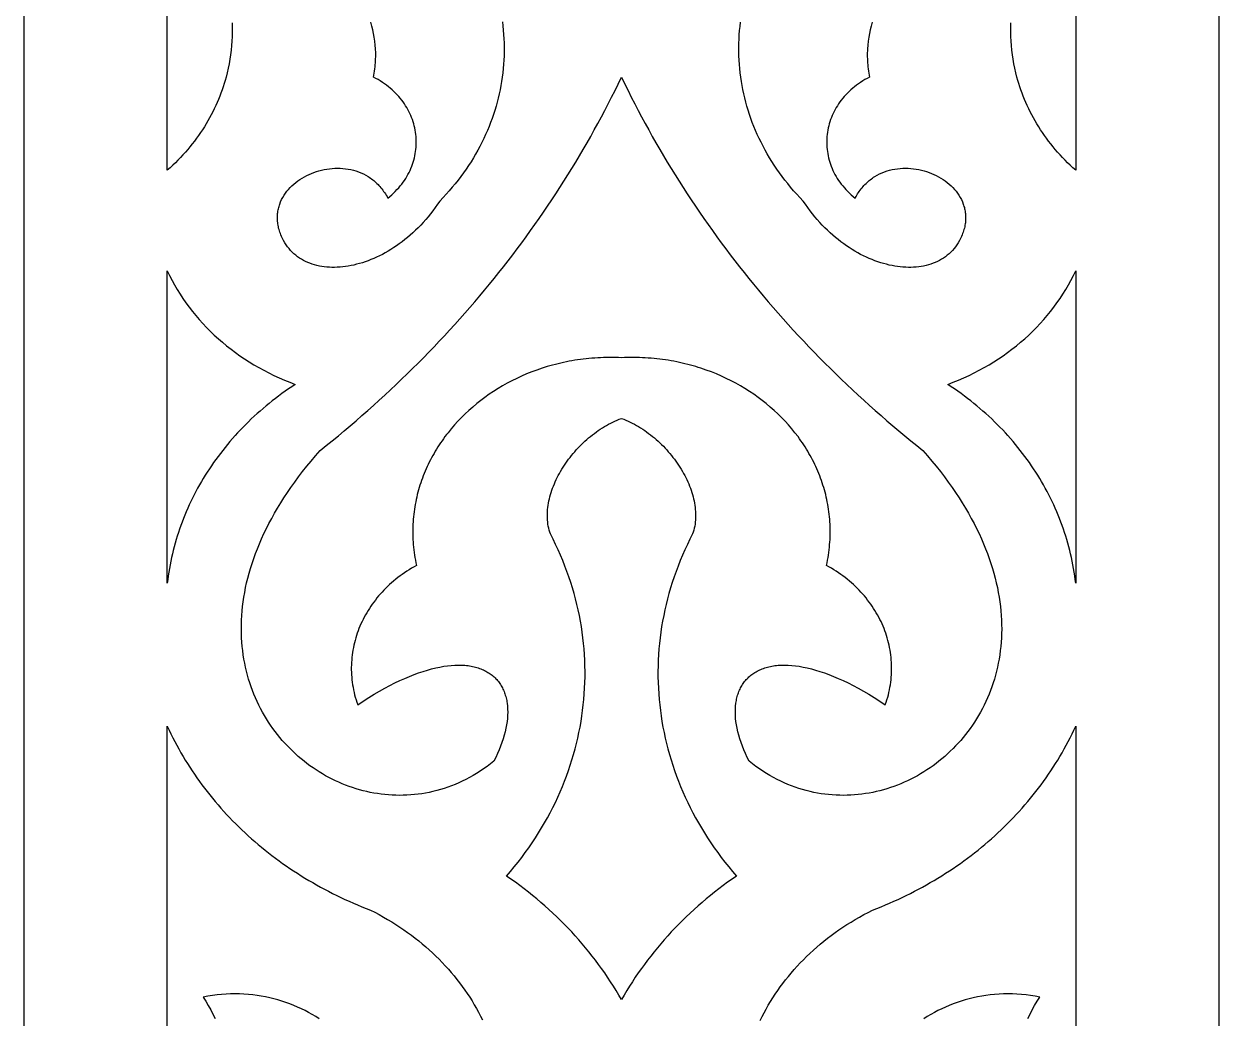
# Model space of a CAD drawing. Extents: x 2404 to 3052, y -2673 to -933.
# Drawn here: x 2404 to 2654, y -1604.3 to -1396.5 of the extents above; entities that cross this region are included whole.
import ezdxf

# ---------------------------------------------------------------- set-up
doc = ezdxf.new("R2010")
doc.units = 0
doc.layers.add('LAYER_1', color=18, linetype='CONTINUOUS')

msp = doc.modelspace()

# ---------------------------------------------------------------- linework, layer by layer
at = {"layer": 'LAYER_1'}
for points in [[(2404.01, -2673.09), (2654.01, -2673.09), (2654.01, -933.09), (2404.01, -933.09)], [(2529.01, -1407.64), (2529.68, -1409.04), (2530.37, -1410.42), (2531.06, -1411.81), (2531.77, -1413.19), (2532.49, -1414.56), (2533.21, -1415.93), (2533.95, -1417.29), (2534.7, -1418.65), (2535.45, -1420.01), (2536.22, -1421.36), (2537, -1422.7), (2537.79, -1424.04), (2538.59, -1425.37), (2539.4, -1426.7), (2540.22, -1428.03), (2541.05, -1429.35), (2541.89, -1430.66), (2542.73, -1431.97), (2543.59, -1433.27), (2544.46, -1434.57), (2545.34, -1435.86), (2546.23, -1437.14), (2547.13, -1438.43), (2548.04, -1439.7), (2548.96, -1440.97), (2549.89, -1442.23), (2550.82, -1443.49), (2551.77, -1444.75), (2552.73, -1445.99), (2553.69, -1447.23), (2554.67, -1448.47), (2555.66, -1449.7), (2556.65, -1450.92), (2557.66, -1452.14), (2558.67, -1453.35), (2559.7, -1454.55), (2560.73, -1455.75), (2561.77, -1456.95), (2562.82, -1458.13), (2563.88, -1459.31), (2564.95, -1460.49), (2566.03, -1461.66), (2567.12, -1462.82), (2568.22, -1463.97), (2569.33, -1465.12), (2570.44, -1466.26), (2571.57, -1467.4), (2572.7, -1468.53), (2573.84, -1469.65), (2574.99, -1470.76), (2576.15, -1471.87), (2577.32, -1472.97), (2578.5, -1474.07), (2579.69, -1475.16), (2580.88, -1476.24), (2582.09, -1477.31), (2583.3, -1478.38), (2584.52, -1479.44), (2585.75, -1480.49), (2586.99, -1481.54), (2588.24, -1482.58), (2589.5, -1483.61), (2590.76, -1484.64), (2592.03, -1485.65), (2593, -1486.76), (2593.94, -1487.87), (2594.84, -1488.97), (2595.72, -1490.08), (2596.56, -1491.18), (2597.37, -1492.27), (2598.15, -1493.37), (2598.89, -1494.46), (2599.61, -1495.55), (2600.3, -1496.63), (2600.95, -1497.71), (2601.58, -1498.79), (2602.18, -1499.86), (2602.75, -1500.92), (2603.29, -1501.99), (2603.8, -1503.05), (2604.28, -1504.1), (2604.74, -1505.15), (2605.16, -1506.19), (2605.56, -1507.23), (2605.94, -1508.27), (2606.28, -1509.29), (2606.61, -1510.31), (2606.9, -1511.33), (2607.17, -1512.34), (2607.41, -1513.34), (2607.63, -1514.34), (2607.83, -1515.33), (2608, -1516.31), (2608.14, -1517.29), (2608.27, -1518.26), (2608.36, -1519.22), (2608.44, -1520.17), (2608.49, -1521.12), (2608.52, -1522.06), (2608.53, -1522.99), (2608.52, -1523.91), (2608.48, -1524.82), (2608.42, -1525.73), (2608.35, -1526.62), (2608.25, -1527.51), (2608.13, -1528.39), (2607.99, -1529.26), (2607.83, -1530.12), (2607.65, -1530.96), (2607.45, -1531.8), (2607.24, -1532.63), (2607, -1533.45), (2606.75, -1534.26), (2606.48, -1535.06), (2606.19, -1535.85), (2605.89, -1536.63), (2605.56, -1537.39), (2605.22, -1538.15), (2604.87, -1538.89), (2604.5, -1539.62), (2604.11, -1540.34), (2603.71, -1541.05), (2603.29, -1541.75), (2602.86, -1542.43), (2602.41, -1543.1), (2601.95, -1543.76), (2601.47, -1544.41), (2600.98, -1545.04), (2600.48, -1545.66), (2599.97, -1546.27), (2599.44, -1546.86), (2598.9, -1547.44), (2598.35, -1548), (2597.78, -1548.56), (2597.21, -1549.09), (2596.62, -1549.62), (2596.03, -1550.13), (2595.42, -1550.62), (2594.8, -1551.1), (2594.18, -1551.56), (2593.54, -1552.01), (2592.89, -1552.44), (2592.24, -1552.86), (2591.57, -1553.26), (2590.9, -1553.65), (2590.22, -1554.02), (2589.54, -1554.37), (2588.84, -1554.71), (2588.14, -1555.03), (2587.43, -1555.33), (2586.72, -1555.62), (2586, -1555.89), (2585.27, -1556.14), (2584.54, -1556.38), (2583.8, -1556.6), (2583.06, -1556.8), (2582.31, -1556.98), (2581.56, -1557.14), (2580.8, -1557.28), (2580.05, -1557.41), (2579.28, -1557.52), (2578.52, -1557.61), (2577.75, -1557.68), (2576.98, -1557.73), (2576.21, -1557.76), (2575.43, -1557.77), (2574.66, -1557.76), (2573.88, -1557.73), (2573.1, -1557.68), (2572.33, -1557.62), (2571.55, -1557.53), (2570.77, -1557.42), (2569.99, -1557.29), (2569.22, -1557.14), (2568.44, -1556.96), (2567.67, -1556.77), (2566.89, -1556.55), (2566.12, -1556.32), (2565.35, -1556.06), (2564.59, -1555.78), (2563.82, -1555.47), (2563.06, -1555.15), (2562.31, -1554.8), (2561.55, -1554.43), (2560.8, -1554.04), (2560.06, -1553.62), (2559.32, -1553.18), (2558.58, -1552.72), (2557.86, -1552.23), (2557.13, -1551.72), (2556.41, -1551.18), (2555.7, -1550.62), (2555.3, -1549.82), (2554.93, -1549.02), (2554.59, -1548.23), (2554.29, -1547.46), (2554.01, -1546.69), (2553.76, -1545.94), (2553.54, -1545.19), (2553.35, -1544.46), (2553.19, -1543.74), (2553.06, -1543.04), (2552.95, -1542.35), (2552.88, -1541.67), (2552.83, -1541.01), (2552.82, -1540.36), (2552.83, -1539.73), (2552.87, -1539.11), (2552.94, -1538.52), (2552.98, -1538.22), (2553.03, -1537.93), (2553.09, -1537.65), (2553.15, -1537.37), (2553.23, -1537.1), (2553.3, -1536.83), (2553.39, -1536.56), (2553.48, -1536.3), (2553.58, -1536.05), (2553.69, -1535.79), (2553.8, -1535.55), (2553.92, -1535.31), (2554.04, -1535.07), (2554.17, -1534.84), (2554.31, -1534.62), (2554.46, -1534.4), (2554.61, -1534.18), (2554.77, -1533.97), (2554.93, -1533.77), (2555.1, -1533.57), (2555.28, -1533.38), (2555.47, -1533.19), (2555.66, -1533.01), (2555.85, -1532.83), (2556.06, -1532.67), (2556.27, -1532.5), (2556.48, -1532.34), (2556.71, -1532.19), (2556.93, -1532.05), (2557.17, -1531.91), (2557.41, -1531.78), (2557.66, -1531.65), (2557.91, -1531.53), (2558.17, -1531.42), (2558.44, -1531.31), (2558.71, -1531.21), (2558.99, -1531.11), (2559.27, -1531.03), (2559.56, -1530.95), (2559.86, -1530.87), (2560.16, -1530.81), (2560.47, -1530.75), (2560.78, -1530.69), (2561.1, -1530.65), (2561.43, -1530.61), (2561.76, -1530.58), (2562.1, -1530.55), (2562.44, -1530.54), (2562.79, -1530.53), (2563.15, -1530.53), (2563.88, -1530.55), (2564.63, -1530.6), (2565.4, -1530.68), (2566.2, -1530.79), (2567.02, -1530.94), (2567.86, -1531.11), (2568.72, -1531.32), (2569.61, -1531.57), (2570.51, -1531.85), (2571.44, -1532.16), (2572.39, -1532.51), (2573.36, -1532.9), (2574.35, -1533.32), (2575.37, -1533.78), (2576.4, -1534.27), (2577.45, -1534.81), (2578.53, -1535.38), (2579.62, -1535.99), (2580.73, -1536.64), (2581.87, -1537.33), (2583.02, -1538.06), (2584.19, -1538.83), (2584.37, -1538.31), (2584.54, -1537.79), (2584.69, -1537.27), (2584.83, -1536.75), (2584.96, -1536.23), (2585.07, -1535.71), (2585.17, -1535.18), (2585.26, -1534.66), (2585.33, -1534.13), (2585.4, -1533.61), (2585.45, -1533.09), (2585.48, -1532.56), (2585.51, -1532.04), (2585.52, -1531.52), (2585.52, -1531), (2585.51, -1530.47), (2585.49, -1529.96), (2585.45, -1529.44), (2585.41, -1528.92), (2585.35, -1528.41), (2585.27, -1527.89), (2585.19, -1527.38), (2585.1, -1526.87), (2584.99, -1526.36), (2584.87, -1525.86), (2584.74, -1525.36), (2584.6, -1524.86), (2584.45, -1524.36), (2584.28, -1523.87), (2584.11, -1523.38), (2583.92, -1522.89), (2583.72, -1522.4), (2583.51, -1521.92), (2583.29, -1521.45), (2583.06, -1520.97), (2582.82, -1520.51), (2582.57, -1520.04), (2582.3, -1519.58), (2582.03, -1519.13), (2581.74, -1518.68), (2581.45, -1518.23), (2581.14, -1517.79), (2580.82, -1517.36), (2580.5, -1516.93), (2580.16, -1516.5), (2579.81, -1516.08), (2579.46, -1515.67), (2579.09, -1515.26), (2578.71, -1514.86), (2578.32, -1514.47), (2577.93, -1514.08), (2577.52, -1513.7), (2577.1, -1513.32), (2576.68, -1512.96), (2576.24, -1512.6), (2575.79, -1512.24), (2575.34, -1511.9), (2574.87, -1511.56), (2574.4, -1511.23), (2573.92, -1510.91), (2573.42, -1510.59), (2572.92, -1510.28), (2572.41, -1509.99), (2571.89, -1509.7), (2572.01, -1509.15), (2572.11, -1508.61), (2572.21, -1508.06), (2572.3, -1507.52), (2572.38, -1506.97), (2572.44, -1506.43), (2572.5, -1505.89), (2572.55, -1505.35), (2572.6, -1504.81), (2572.63, -1504.28), (2572.65, -1503.74), (2572.67, -1503.21), (2572.67, -1502.67), (2572.67, -1502.14), (2572.65, -1501.61), (2572.63, -1501.08), (2572.6, -1500.56), (2572.57, -1500.03), (2572.52, -1499.51), (2572.46, -1498.99), (2572.4, -1498.47), (2572.33, -1497.95), (2572.25, -1497.43), (2572.16, -1496.92), (2572.06, -1496.41), (2571.95, -1495.9), (2571.84, -1495.39), (2571.72, -1494.89), (2571.59, -1494.39), (2571.45, -1493.89), (2571.31, -1493.39), (2571.15, -1492.89), (2570.99, -1492.4), (2570.82, -1491.91), (2570.65, -1491.43), (2570.47, -1490.94), (2570.27, -1490.46), (2570.08, -1489.98), (2569.87, -1489.51), (2569.66, -1489.04), (2569.44, -1488.57), (2569.21, -1488.1), (2568.97, -1487.64), (2568.73, -1487.18), (2568.48, -1486.72), (2568.22, -1486.27), (2567.96, -1485.82), (2567.69, -1485.37), (2567.41, -1484.93), (2567.13, -1484.49), (2566.84, -1484.06), (2566.54, -1483.63), (2566.24, -1483.2), (2565.93, -1482.77), (2565.29, -1481.94), (2564.63, -1481.12), (2563.94, -1480.32), (2563.22, -1479.53), (2562.48, -1478.76), (2561.72, -1478.01), (2560.94, -1477.28), (2560.13, -1476.57), (2559.3, -1475.87), (2558.45, -1475.2), (2557.58, -1474.55), (2556.69, -1473.91), (2555.77, -1473.3), (2554.84, -1472.71), (2553.89, -1472.15), (2552.92, -1471.6), (2551.93, -1471.08), (2550.92, -1470.58), (2549.9, -1470.11), (2548.86, -1469.66), (2547.8, -1469.24), (2546.72, -1468.84), (2545.63, -1468.47), (2545.08, -1468.29), (2544.53, -1468.12), (2543.97, -1467.96), (2543.41, -1467.81), (2542.85, -1467.66), (2542.28, -1467.52), (2541.7, -1467.38), (2541.13, -1467.25), (2540.55, -1467.13), (2539.97, -1467.02), (2539.38, -1466.91), (2538.8, -1466.81), (2538.21, -1466.72), (2537.61, -1466.64), (2537.01, -1466.56), (2536.41, -1466.49), (2535.81, -1466.43), (2535.21, -1466.38), (2534.6, -1466.33), (2533.99, -1466.29), (2533.37, -1466.26), (2532.76, -1466.24), (2532.14, -1466.22), (2531.52, -1466.21), (2530.89, -1466.22), (2530.27, -1466.22), (2529.64, -1466.24), (2529.01, -1466.27), (2528.38, -1466.24), (2527.75, -1466.22), (2527.13, -1466.22), (2526.5, -1466.21), (2525.88, -1466.22), (2525.26, -1466.24), (2524.65, -1466.26), (2524.03, -1466.29), (2523.42, -1466.33), (2522.81, -1466.38), (2522.21, -1466.43), (2521.6, -1466.49), (2521, -1466.56), (2520.41, -1466.64), (2519.81, -1466.72), (2519.22, -1466.81), (2518.63, -1466.91), (2518.05, -1467.02), (2517.47, -1467.13), (2516.89, -1467.25), (2516.31, -1467.38), (2515.74, -1467.52), (2515.17, -1467.66), (2514.61, -1467.81), (2514.05, -1467.96), (2513.49, -1468.12), (2512.38, -1468.47), (2511.29, -1468.84), (2510.22, -1469.24), (2509.16, -1469.66), (2508.12, -1470.11), (2507.1, -1470.58), (2506.09, -1471.08), (2505.1, -1471.6), (2504.13, -1472.15), (2503.18, -1472.71), (2502.24, -1473.3), (2501.33, -1473.91), (2500.44, -1474.55), (2499.57, -1475.2), (2498.72, -1475.87), (2497.89, -1476.57), (2497.08, -1477.28), (2496.3, -1478.01), (2495.53, -1478.76), (2494.8, -1479.53), (2494.08, -1480.32), (2493.39, -1481.12), (2492.73, -1481.94), (2492.4, -1482.35), (2492.09, -1482.77), (2491.78, -1483.2), (2491.47, -1483.63), (2491.18, -1484.06), (2490.89, -1484.49), (2490.6, -1484.93), (2490.33, -1485.37), (2490.06, -1485.82), (2489.79, -1486.27), (2489.54, -1486.72), (2489.29, -1487.18), (2489.05, -1487.64), (2488.81, -1488.1), (2488.58, -1488.57), (2488.36, -1489.04), (2488.15, -1489.51), (2487.94, -1489.98), (2487.74, -1490.46), (2487.55, -1490.94), (2487.37, -1491.43), (2487.19, -1491.91), (2487.02, -1492.4), (2486.86, -1492.89), (2486.71, -1493.39), (2486.57, -1493.89), (2486.43, -1494.39), (2486.3, -1494.89), (2486.18, -1495.39), (2486.06, -1495.9), (2485.96, -1496.41), (2485.86, -1496.92), (2485.77, -1497.43), (2485.69, -1497.95), (2485.62, -1498.47), (2485.56, -1498.99), (2485.5, -1499.51), (2485.45, -1500.03), (2485.41, -1500.56), (2485.38, -1501.08), (2485.36, -1501.61), (2485.35, -1502.14), (2485.35, -1502.67), (2485.35, -1503.21), (2485.37, -1503.74), (2485.39, -1504.28), (2485.42, -1504.81), (2485.46, -1505.35), (2485.51, -1505.89), (2485.57, -1506.43), (2485.64, -1506.97), (2485.72, -1507.52), (2485.81, -1508.06), (2485.91, -1508.61), (2486.01, -1509.15), (2486.13, -1509.7), (2485.61, -1509.99), (2485.1, -1510.28), (2484.6, -1510.59), (2484.1, -1510.91), (2483.62, -1511.23), (2483.14, -1511.56), (2482.68, -1511.9), (2482.22, -1512.24), (2481.78, -1512.6), (2481.34, -1512.96), (2480.92, -1513.32), (2480.5, -1513.7), (2480.09, -1514.08), (2479.69, -1514.47), (2479.31, -1514.86), (2478.93, -1515.26), (2478.56, -1515.67), (2478.2, -1516.08), (2477.86, -1516.5), (2477.52, -1516.93), (2477.19, -1517.36), (2476.88, -1517.79), (2476.57, -1518.23), (2476.28, -1518.68), (2475.99, -1519.13), (2475.72, -1519.58), (2475.45, -1520.04), (2475.2, -1520.51), (2474.96, -1520.97), (2474.73, -1521.45), (2474.51, -1521.92), (2474.3, -1522.4), (2474.1, -1522.89), (2473.91, -1523.38), (2473.74, -1523.87), (2473.57, -1524.36), (2473.42, -1524.86), (2473.28, -1525.36), (2473.15, -1525.86), (2473.03, -1526.36), (2472.92, -1526.87), (2472.83, -1527.38), (2472.74, -1527.89), (2472.67, -1528.41), (2472.61, -1528.92), (2472.57, -1529.44), (2472.53, -1529.96), (2472.51, -1530.47), (2472.49, -1531), (2472.49, -1531.52), (2472.51, -1532.04), (2472.53, -1532.56), (2472.57, -1533.09), (2472.62, -1533.61), (2472.68, -1534.13), (2472.76, -1534.66), (2472.85, -1535.18), (2472.95, -1535.71), (2473.06, -1536.23), (2473.19, -1536.75), (2473.33, -1537.27), (2473.48, -1537.79), (2473.65, -1538.31), (2473.83, -1538.83), (2475, -1538.06), (2476.15, -1537.33), (2477.28, -1536.64), (2478.4, -1535.99), (2479.49, -1535.38), (2480.56, -1534.81), (2481.62, -1534.27), (2482.65, -1533.78), (2483.66, -1533.32), (2484.66, -1532.9), (2485.63, -1532.51), (2486.58, -1532.16), (2487.5, -1531.85), (2488.41, -1531.57), (2489.3, -1531.32), (2490.16, -1531.11), (2491, -1530.94), (2491.82, -1530.79), (2492.62, -1530.68), (2493.39, -1530.6), (2494.14, -1530.55), (2494.87, -1530.53), (2495.22, -1530.53), (2495.57, -1530.54), (2495.92, -1530.55), (2496.26, -1530.58), (2496.59, -1530.61), (2496.91, -1530.65), (2497.23, -1530.69), (2497.55, -1530.75), (2497.86, -1530.81), (2498.16, -1530.87), (2498.46, -1530.95), (2498.75, -1531.03), (2499.03, -1531.11), (2499.31, -1531.21), (2499.58, -1531.31), (2499.85, -1531.42), (2500.11, -1531.53), (2500.36, -1531.65), (2500.61, -1531.78), (2500.85, -1531.91), (2501.08, -1532.05), (2501.31, -1532.19), (2501.53, -1532.34), (2501.75, -1532.5), (2501.96, -1532.67), (2502.16, -1532.83), (2502.36, -1533.01), (2502.55, -1533.19), (2502.74, -1533.38), (2502.91, -1533.57), (2503.09, -1533.77), (2503.25, -1533.97), (2503.41, -1534.18), (2503.56, -1534.4), (2503.71, -1534.62), (2503.84, -1534.84), (2503.98, -1535.07), (2504.1, -1535.31), (2504.22, -1535.55), (2504.33, -1535.79), (2504.44, -1536.05), (2504.54, -1536.3), (2504.63, -1536.56), (2504.71, -1536.83), (2504.79, -1537.1), (2504.86, -1537.37), (2504.93, -1537.65), (2504.99, -1537.93), (2505.04, -1538.22), (2505.08, -1538.52), (2505.15, -1539.11), (2505.19, -1539.73), (2505.2, -1540.36), (2505.18, -1541.01), (2505.14, -1541.67), (2505.06, -1542.35), (2504.96, -1543.04), (2504.83, -1543.74), (2504.67, -1544.46), (2504.48, -1545.19), (2504.26, -1545.94), (2504.01, -1546.69), (2503.73, -1547.46), (2503.42, -1548.23), (2503.09, -1549.02), (2502.72, -1549.82), (2502.32, -1550.62), (2501.6, -1551.18), (2500.89, -1551.72), (2500.16, -1552.23), (2499.43, -1552.72), (2498.7, -1553.18), (2497.96, -1553.62), (2497.21, -1554.04), (2496.47, -1554.43), (2495.71, -1554.8), (2494.96, -1555.15), (2494.2, -1555.47), (2493.43, -1555.78), (2492.67, -1556.06), (2491.9, -1556.32), (2491.13, -1556.55), (2490.35, -1556.77), (2489.58, -1556.96), (2488.8, -1557.14), (2488.03, -1557.29), (2487.25, -1557.42), (2486.47, -1557.53), (2485.69, -1557.62), (2484.91, -1557.68), (2484.14, -1557.73), (2483.36, -1557.76), (2482.58, -1557.77), (2481.81, -1557.76), (2481.04, -1557.73), (2480.27, -1557.68), (2479.5, -1557.61), (2478.73, -1557.52), (2477.97, -1557.41), (2477.21, -1557.28), (2476.46, -1557.14), (2475.71, -1556.98), (2474.96, -1556.8), (2474.22, -1556.6), (2473.48, -1556.38), (2472.75, -1556.14), (2472.02, -1555.89), (2471.3, -1555.62), (2470.59, -1555.33), (2469.88, -1555.03), (2469.18, -1554.71), (2468.48, -1554.37), (2467.79, -1554.02), (2467.12, -1553.65), (2466.44, -1553.26), (2465.78, -1552.86), (2465.13, -1552.44), (2464.48, -1552.01), (2463.84, -1551.56), (2463.22, -1551.1), (2462.6, -1550.62), (2461.99, -1550.13), (2461.39, -1549.62), (2460.81, -1549.09), (2460.23, -1548.56), (2459.67, -1548), (2459.12, -1547.44), (2458.58, -1546.86), (2458.05, -1546.27), (2457.54, -1545.66), (2457.03, -1545.04), (2456.55, -1544.41), (2456.07, -1543.76), (2455.61, -1543.1), (2455.16, -1542.43), (2454.73, -1541.75), (2454.31, -1541.05), (2453.91, -1540.34), (2453.52, -1539.62), (2453.15, -1538.89), (2452.79, -1538.15), (2452.46, -1537.39), (2452.13, -1536.63), (2451.83, -1535.85), (2451.54, -1535.06), (2451.27, -1534.26), (2451.02, -1533.45), (2450.78, -1532.63), (2450.56, -1531.8), (2450.37, -1530.96), (2450.19, -1530.12), (2450.03, -1529.26), (2449.89, -1528.39), (2449.77, -1527.51), (2449.67, -1526.62), (2449.6, -1525.73), (2449.54, -1524.82), (2449.5, -1523.91), (2449.49, -1522.99), (2449.5, -1522.06), (2449.53, -1521.12), (2449.58, -1520.17), (2449.65, -1519.22), (2449.75, -1518.26), (2449.88, -1517.29), (2450.02, -1516.31), (2450.19, -1515.33), (2450.39, -1514.34), (2450.6, -1513.34), (2450.85, -1512.34), (2451.12, -1511.33), (2451.41, -1510.31), (2451.73, -1509.29), (2452.08, -1508.27), (2452.45, -1507.23), (2452.86, -1506.19), (2453.28, -1505.15), (2453.74, -1504.1), (2454.22, -1503.05), (2454.73, -1501.99), (2455.27, -1500.92), (2455.84, -1499.86), (2456.44, -1498.79), (2457.07, -1497.71), (2457.72, -1496.63), (2458.41, -1495.55), (2459.12, -1494.46), (2459.87, -1493.37), (2460.65, -1492.27), (2461.46, -1491.18), (2462.3, -1490.08), (2463.17, -1488.97), (2464.08, -1487.87), (2465.02, -1486.76), (2465.99, -1485.65), (2467.26, -1484.64), (2468.52, -1483.61), (2469.78, -1482.58), (2471.03, -1481.54), (2472.26, -1480.49), (2473.49, -1479.44), (2474.72, -1478.38), (2475.93, -1477.31), (2477.13, -1476.24), (2478.33, -1475.16), (2479.52, -1474.07), (2480.69, -1472.97), (2481.86, -1471.87), (2483.02, -1470.76), (2484.18, -1469.65), (2485.32, -1468.53), (2486.45, -1467.4), (2487.58, -1466.26), (2488.69, -1465.12), (2489.8, -1463.97), (2490.9, -1462.82), (2491.99, -1461.66), (2493.06, -1460.49), (2494.13, -1459.31), (2495.2, -1458.13), (2496.25, -1456.95), (2497.29, -1455.75), (2498.32, -1454.55), (2499.35, -1453.35), (2500.36, -1452.14), (2501.37, -1450.92), (2502.36, -1449.7), (2503.35, -1448.47), (2504.32, -1447.23), (2505.29, -1445.99), (2506.25, -1444.75), (2507.2, -1443.49), (2508.13, -1442.23), (2509.06, -1440.97), (2509.98, -1439.7), (2510.89, -1438.43), (2511.79, -1437.14), (2512.68, -1435.86), (2513.56, -1434.57), (2514.42, -1433.27), (2515.28, -1431.97), (2516.13, -1430.66), (2516.97, -1429.35), (2517.8, -1428.03), (2518.62, -1426.7), (2519.43, -1425.37), (2520.23, -1424.04), (2521.02, -1422.7), (2521.8, -1421.36), (2522.56, -1420.01), (2523.32, -1418.65), (2524.07, -1417.29), (2524.81, -1415.93), (2525.53, -1414.56), (2526.25, -1413.19), (2526.95, -1411.81), (2527.65, -1410.42), (2528.33, -1409.04)], [(2434.01, -1448.11), (2434.49, -1449.1), (2435, -1450.09), (2435.53, -1451.06), (2436.09, -1452.01), (2436.67, -1452.95), (2437.28, -1453.88), (2437.91, -1454.79), (2438.57, -1455.69), (2439.26, -1456.57), (2439.96, -1457.44), (2440.69, -1458.29), (2441.44, -1459.13), (2442.22, -1459.95), (2443.02, -1460.75), (2443.84, -1461.53), (2444.68, -1462.3), (2445.54, -1463.04), (2446.42, -1463.77), (2447.33, -1464.48), (2448.25, -1465.18), (2449.19, -1465.85), (2450.15, -1466.5), (2451.13, -1467.13), (2452.13, -1467.74), (2453.15, -1468.33), (2454.19, -1468.9), (2455.24, -1469.45), (2456.31, -1469.97), (2457.39, -1470.48), (2458.5, -1470.96), (2459.61, -1471.41), (2460.75, -1471.85), (2460.04, -1472.32), (2459.34, -1472.79), (2458.65, -1473.28), (2457.96, -1473.77), (2457.28, -1474.27), (2456.62, -1474.77), (2455.96, -1475.29), (2455.31, -1475.81), (2454.66, -1476.33), (2454.03, -1476.87), (2453.41, -1477.41), (2452.79, -1477.96), (2452.18, -1478.51), (2451.58, -1479.07), (2450.99, -1479.64), (2450.41, -1480.21), (2449.84, -1480.79), (2449.28, -1481.37), (2448.72, -1481.97), (2448.18, -1482.56), (2447.64, -1483.17), (2447.11, -1483.77), (2446.6, -1484.39), (2446.09, -1485.01), (2445.59, -1485.64), (2445.1, -1486.27), (2444.62, -1486.9), (2444.15, -1487.54), (2443.69, -1488.19), (2443.24, -1488.84), (2442.8, -1489.5), (2442.37, -1490.16), (2441.94, -1490.83), (2441.53, -1491.5), (2441.13, -1492.18), (2440.74, -1492.86), (2440.35, -1493.54), (2439.98, -1494.23), (2439.62, -1494.93), (2439.27, -1495.62), (2438.93, -1496.33), (2438.6, -1497.03), (2438.27, -1497.74), (2437.96, -1498.46), (2437.66, -1499.17), (2437.37, -1499.9), (2437.09, -1500.62), (2436.83, -1501.35), (2436.57, -1502.08), (2436.32, -1502.82), (2436.08, -1503.56), (2435.86, -1504.3), (2435.64, -1505.04), (2435.44, -1505.79), (2435.25, -1506.54), (2435.06, -1507.3), (2434.89, -1508.05), (2434.73, -1508.81), (2434.58, -1509.57), (2434.45, -1510.34), (2434.32, -1511.1), (2434.21, -1511.87), (2434.1, -1512.64), (2434.01, -1513.42)], [(2624.01, -1513.42), (2623.92, -1512.64), (2623.81, -1511.87), (2623.7, -1511.1), (2623.57, -1510.34), (2623.43, -1509.57), (2623.28, -1508.81), (2623.12, -1508.05), (2622.95, -1507.3), (2622.77, -1506.54), (2622.58, -1505.79), (2622.37, -1505.04), (2622.16, -1504.3), (2621.93, -1503.56), (2621.7, -1502.82), (2621.45, -1502.08), (2621.19, -1501.35), (2620.92, -1500.62), (2620.64, -1499.9), (2620.35, -1499.17), (2620.05, -1498.46), (2619.74, -1497.74), (2619.42, -1497.03), (2619.09, -1496.33), (2618.75, -1495.62), (2618.4, -1494.93), (2618.04, -1494.23), (2617.66, -1493.54), (2617.28, -1492.86), (2616.89, -1492.18), (2616.49, -1491.5), (2616.07, -1490.83), (2615.65, -1490.16), (2615.22, -1489.5), (2614.78, -1488.84), (2614.33, -1488.19), (2613.87, -1487.54), (2613.4, -1486.9), (2612.92, -1486.27), (2612.43, -1485.64), (2611.93, -1485.01), (2611.42, -1484.39), (2610.9, -1483.77), (2610.38, -1483.17), (2609.84, -1482.56), (2609.3, -1481.97), (2608.74, -1481.37), (2608.18, -1480.79), (2607.61, -1480.21), (2607.03, -1479.64), (2606.44, -1479.07), (2605.84, -1478.51), (2605.23, -1477.96), (2604.61, -1477.41), (2603.99, -1476.87), (2603.35, -1476.33), (2602.71, -1475.81), (2602.06, -1475.29), (2601.4, -1474.77), (2600.73, -1474.27), (2600.06, -1473.77), (2599.37, -1473.28), (2598.68, -1472.79), (2597.98, -1472.32), (2597.27, -1471.85), (2598.4, -1471.41), (2599.52, -1470.96), (2600.62, -1470.48), (2601.71, -1469.97), (2602.78, -1469.45), (2603.83, -1468.9), (2604.87, -1468.33), (2605.89, -1467.74), (2606.88, -1467.13), (2607.87, -1466.5), (2608.83, -1465.85), (2609.77, -1465.18), (2610.69, -1464.48), (2611.6, -1463.77), (2612.48, -1463.04), (2613.34, -1462.3), (2614.18, -1461.53), (2615, -1460.75), (2615.8, -1459.95), (2616.57, -1459.13), (2617.33, -1458.29), (2618.06, -1457.44), (2618.76, -1456.57), (2619.45, -1455.69), (2620.1, -1454.79), (2620.74, -1453.88), (2621.35, -1452.95), (2621.93, -1452.01), (2622.49, -1451.06), (2623.02, -1450.09), (2623.53, -1449.1), (2624.01, -1448.11)], [(2529.01, -1478.95), (2529.47, -1479.13), (2529.92, -1479.32), (2530.37, -1479.52), (2530.82, -1479.73), (2531.27, -1479.95), (2531.71, -1480.18), (2532.15, -1480.42), (2532.58, -1480.68), (2533.01, -1480.94), (2533.44, -1481.21), (2533.86, -1481.5), (2534.27, -1481.79), (2534.68, -1482.09), (2535.09, -1482.4), (2535.49, -1482.72), (2535.88, -1483.04), (2536.27, -1483.38), (2536.65, -1483.72), (2537.03, -1484.07), (2537.39, -1484.43), (2537.76, -1484.79), (2538.11, -1485.16), (2538.46, -1485.54), (2538.8, -1485.92), (2539.13, -1486.31), (2539.46, -1486.7), (2539.77, -1487.1), (2540.08, -1487.5), (2540.38, -1487.91), (2540.67, -1488.33), (2540.96, -1488.74), (2541.23, -1489.17), (2541.49, -1489.59), (2541.75, -1490.02), (2541.99, -1490.45), (2542.23, -1490.88), (2542.45, -1491.32), (2542.67, -1491.76), (2542.87, -1492.2), (2543.06, -1492.65), (2543.24, -1493.09), (2543.41, -1493.54), (2543.57, -1493.98), (2543.72, -1494.43), (2543.86, -1494.88), (2543.98, -1495.33), (2544.09, -1495.77), (2544.19, -1496.22), (2544.28, -1496.67), (2544.35, -1497.12), (2544.41, -1497.56), (2544.45, -1498), (2544.49, -1498.45), (2544.51, -1498.89), (2544.51, -1499.32), (2544.5, -1499.76), (2544.48, -1500.19), (2544.44, -1500.62), (2544.39, -1501.05), (2544.32, -1501.47), (2544.24, -1501.89), (2544.14, -1502.3), (2544.02, -1502.71), (2543.89, -1503.12), (2543.33, -1504.22), (2542.78, -1505.33), (2542.27, -1506.44), (2541.77, -1507.56), (2541.3, -1508.69), (2540.85, -1509.82), (2540.42, -1510.95), (2540.02, -1512.09), (2539.64, -1513.24), (2539.28, -1514.38), (2538.94, -1515.53), (2538.63, -1516.69), (2538.34, -1517.84), (2538.07, -1519), (2537.83, -1520.16), (2537.61, -1521.32), (2537.41, -1522.49), (2537.24, -1523.65), (2537.08, -1524.82), (2536.95, -1525.99), (2536.84, -1527.16), (2536.76, -1528.33), (2536.7, -1529.5), (2536.66, -1530.67), (2536.64, -1531.84), (2536.64, -1533.01), (2536.67, -1534.18), (2536.72, -1535.35), (2536.79, -1536.52), (2536.88, -1537.69), (2537, -1538.85), (2537.14, -1540.01), (2537.3, -1541.17), (2537.48, -1542.33), (2537.68, -1543.49), (2537.91, -1544.64), (2538.16, -1545.79), (2538.43, -1546.93), (2538.72, -1548.07), (2539.04, -1549.21), (2539.37, -1550.35), (2539.73, -1551.47), (2540.11, -1552.6), (2540.51, -1553.72), (2540.94, -1554.83), (2541.38, -1555.94), (2541.85, -1557.04), (2542.34, -1558.14), (2542.85, -1559.23), (2543.38, -1560.31), (2543.93, -1561.39), (2544.51, -1562.46), (2545.11, -1563.52), (2545.72, -1564.58), (2546.36, -1565.62), (2547.02, -1566.66), (2547.71, -1567.69), (2548.41, -1568.71), (2549.14, -1569.73), (2549.88, -1570.73), (2550.65, -1571.73), (2551.44, -1572.71), (2552.25, -1573.69), (2553.08, -1574.65), (2552.14, -1575.3), (2551.2, -1575.95), (2550.29, -1576.62), (2549.38, -1577.3), (2548.48, -1578), (2547.6, -1578.7), (2546.73, -1579.41), (2545.87, -1580.14), (2545.02, -1580.87), (2544.18, -1581.62), (2543.36, -1582.38), (2542.55, -1583.14), (2541.75, -1583.92), (2540.97, -1584.71), (2540.19, -1585.51), (2539.43, -1586.31), (2538.68, -1587.13), (2537.95, -1587.96), (2537.22, -1588.79), (2536.51, -1589.64), (2535.82, -1590.49), (2535.13, -1591.36), (2534.46, -1592.23), (2533.8, -1593.11), (2533.16, -1594), (2532.52, -1594.9), (2531.9, -1595.8), (2531.3, -1596.72), (2530.71, -1597.64), (2530.13, -1598.57), (2529.56, -1599.51), (2529.01, -1600.45), (2528.46, -1599.51), (2527.89, -1598.57), (2527.31, -1597.64), (2526.72, -1596.72), (2526.11, -1595.8), (2525.49, -1594.9), (2524.86, -1594), (2524.22, -1593.11), (2523.56, -1592.23), (2522.89, -1591.36), (2522.2, -1590.49), (2521.5, -1589.64), (2520.79, -1588.79), (2520.07, -1587.96), (2519.34, -1587.13), (2518.59, -1586.31), (2517.83, -1585.51), (2517.05, -1584.71), (2516.27, -1583.92), (2515.47, -1583.14), (2514.66, -1582.38), (2513.83, -1581.62), (2513, -1580.87), (2512.15, -1580.14), (2511.29, -1579.41), (2510.42, -1578.7), (2509.54, -1578), (2508.64, -1577.3), (2507.73, -1576.62), (2506.81, -1575.95), (2505.88, -1575.3), (2504.94, -1574.65), (2505.77, -1573.69), (2506.58, -1572.71), (2507.37, -1571.73), (2508.14, -1570.73), (2508.88, -1569.73), (2509.61, -1568.71), (2510.31, -1567.69), (2510.99, -1566.66), (2511.65, -1565.62), (2512.29, -1564.58), (2512.91, -1563.52), (2513.51, -1562.46), (2514.08, -1561.39), (2514.64, -1560.31), (2515.17, -1559.23), (2515.68, -1558.14), (2516.17, -1557.04), (2516.64, -1555.94), (2517.08, -1554.83), (2517.51, -1553.72), (2517.91, -1552.6), (2518.29, -1551.47), (2518.65, -1550.35), (2518.98, -1549.21), (2519.3, -1548.07), (2519.59, -1546.93), (2519.86, -1545.79), (2520.11, -1544.64), (2520.33, -1543.49), (2520.54, -1542.33), (2520.72, -1541.17), (2520.88, -1540.01), (2521.02, -1538.85), (2521.14, -1537.69), (2521.23, -1536.52), (2521.3, -1535.35), (2521.35, -1534.18), (2521.38, -1533.01), (2521.38, -1531.84), (2521.36, -1530.67), (2521.32, -1529.5), (2521.26, -1528.33), (2521.17, -1527.16), (2521.07, -1525.99), (2520.94, -1524.82), (2520.78, -1523.65), (2520.61, -1522.49), (2520.41, -1521.32), (2520.19, -1520.16), (2519.94, -1519), (2519.68, -1517.84), (2519.39, -1516.69), (2519.08, -1515.53), (2518.74, -1514.38), (2518.38, -1513.24), (2518, -1512.09), (2517.6, -1510.95), (2517.17, -1509.82), (2516.72, -1508.69), (2516.25, -1507.56), (2515.75, -1506.44), (2515.23, -1505.33), (2514.69, -1504.22), (2514.13, -1503.12), (2514, -1502.71), (2513.88, -1502.3), (2513.78, -1501.89), (2513.7, -1501.47), (2513.63, -1501.05), (2513.58, -1500.62), (2513.54, -1500.19), (2513.52, -1499.76), (2513.51, -1499.32), (2513.51, -1498.89), (2513.53, -1498.45), (2513.56, -1498), (2513.61, -1497.56), (2513.67, -1497.12), (2513.74, -1496.67), (2513.83, -1496.22), (2513.93, -1495.77), (2514.04, -1495.33), (2514.16, -1494.88), (2514.3, -1494.43), (2514.44, -1493.98), (2514.6, -1493.54), (2514.77, -1493.09), (2514.96, -1492.65), (2515.15, -1492.2), (2515.35, -1491.76), (2515.57, -1491.32), (2515.79, -1490.88), (2516.03, -1490.45), (2516.27, -1490.02), (2516.52, -1489.59), (2516.79, -1489.17), (2517.06, -1488.74), (2517.34, -1488.33), (2517.64, -1487.91), (2517.94, -1487.5), (2518.24, -1487.1), (2518.56, -1486.7), (2518.89, -1486.31), (2519.22, -1485.92), (2519.56, -1485.54), (2519.91, -1485.16), (2520.26, -1484.79), (2520.62, -1484.43), (2520.99, -1484.07), (2521.37, -1483.72), (2521.75, -1483.38), (2522.14, -1483.04), (2522.53, -1482.72), (2522.93, -1482.4), (2523.34, -1482.09), (2523.75, -1481.79), (2524.16, -1481.5), (2524.58, -1481.21), (2525.01, -1480.94), (2525.44, -1480.68), (2525.87, -1480.42), (2526.31, -1480.18), (2526.75, -1479.95), (2527.2, -1479.73), (2527.64, -1479.52), (2528.1, -1479.32), (2528.55, -1479.13)]]:
    msp.add_lwpolyline(points, close=True, dxfattribs=at)
for points in [[(2447.54, -1396.25), (2447.57, -1397.2), (2447.58, -1398.16), (2447.56, -1399.11), (2447.52, -1400.07), (2447.46, -1401.02), (2447.36, -1401.97), (2447.25, -1402.92), (2447.11, -1403.86), (2446.94, -1404.8), (2446.75, -1405.74), (2446.54, -1406.68), (2446.3, -1407.61), (2446.11, -1408.28), (2445.91, -1408.95), (2445.69, -1409.62), (2445.47, -1410.28), (2445.22, -1410.94), (2444.97, -1411.6), (2444.71, -1412.26), (2444.43, -1412.91), (2444.14, -1413.56), (2443.83, -1414.2), (2443.52, -1414.84), (2443.19, -1415.47), (2442.85, -1416.11), (2442.49, -1416.73), (2442.13, -1417.36), (2441.75, -1417.97), (2441.36, -1418.59), (2440.95, -1419.19), (2440.54, -1419.8), (2440.11, -1420.39), (2439.67, -1420.98), (2439.22, -1421.57), (2438.75, -1422.15), (2438.27, -1422.72), (2437.78, -1423.29), (2437.28, -1423.85), (2436.77, -1424.41), (2436.24, -1424.96), (2435.7, -1425.5), (2435.15, -1426.03), (2434.59, -1426.56), (2434.01, -1427.08), (2434.01, -1407.61), (2434.01, -1321.06)], [(2624.01, -1321.06), (2624.01, -1407.61), (2624.01, -1427.08), (2623.43, -1426.56), (2622.87, -1426.03), (2622.32, -1425.5), (2621.78, -1424.96), (2621.25, -1424.41), (2620.74, -1423.85), (2620.24, -1423.29), (2619.75, -1422.72), (2619.27, -1422.15), (2618.8, -1421.57), (2618.35, -1420.98), (2617.91, -1420.39), (2617.48, -1419.8), (2617.06, -1419.19), (2616.66, -1418.59), (2616.27, -1417.97), (2615.89, -1417.36), (2615.52, -1416.73), (2615.17, -1416.11), (2614.83, -1415.47), (2614.5, -1414.84), (2614.18, -1414.2), (2613.88, -1413.56), (2613.59, -1412.91), (2613.31, -1412.26), (2613.05, -1411.6), (2612.79, -1410.94), (2612.55, -1410.28), (2612.33, -1409.62), (2612.11, -1408.95), (2611.91, -1408.28), (2611.72, -1407.61), (2611.48, -1406.68), (2611.27, -1405.74), (2611.08, -1404.8), (2610.91, -1403.86), (2610.77, -1402.92), (2610.65, -1401.97), (2610.56, -1401.02), (2610.5, -1400.07), (2610.45, -1399.11), (2610.44, -1398.16), (2610.44, -1397.2), (2610.48, -1396.25)], [(2504.09, -1396.02), (2504.2, -1396.9), (2504.29, -1397.79), (2504.36, -1398.67), (2504.42, -1399.56), (2504.45, -1400.45), (2504.47, -1401.34), (2504.47, -1402.23), (2504.45, -1403.13), (2504.41, -1404.02), (2504.35, -1404.92), (2504.28, -1405.81), (2504.18, -1406.71), (2504.06, -1407.61), (2503.93, -1408.48), (2503.78, -1409.36), (2503.62, -1410.23), (2503.43, -1411.1), (2503.23, -1411.97), (2503.01, -1412.83), (2502.77, -1413.69), (2502.51, -1414.55), (2502.23, -1415.41), (2501.94, -1416.26), (2501.63, -1417.1), (2501.3, -1417.94), (2500.95, -1418.78), (2500.59, -1419.61), (2500.21, -1420.44), (2499.81, -1421.26), (2499.39, -1422.08), (2498.95, -1422.89), (2498.5, -1423.69), (2498.03, -1424.49), (2497.54, -1425.28), (2497.03, -1426.07), (2496.51, -1426.85), (2495.96, -1427.62), (2495.4, -1428.38), (2494.83, -1429.14), (2494.23, -1429.89), (2493.62, -1430.63), (2492.99, -1431.36), (2492.34, -1432.08), (2491.68, -1432.8), (2491, -1433.5), (2490.53, -1434.19), (2490.06, -1434.86), (2489.58, -1435.52), (2489.08, -1436.16), (2488.58, -1436.78), (2488.06, -1437.38), (2487.54, -1437.97), (2487.01, -1438.53), (2486.47, -1439.09), (2485.93, -1439.62), (2485.38, -1440.13), (2484.82, -1440.63), (2484.25, -1441.11), (2483.69, -1441.58), (2483.11, -1442.02), (2482.53, -1442.45), (2481.95, -1442.86), (2481.36, -1443.25), (2480.77, -1443.63), (2480.18, -1443.99), (2479.58, -1444.33), (2478.99, -1444.65), (2478.39, -1444.95), (2477.79, -1445.24), (2477.19, -1445.51), (2476.59, -1445.76), (2475.99, -1445.99), (2475.39, -1446.2), (2474.8, -1446.4), (2474.2, -1446.58), (2473.61, -1446.74), (2473.02, -1446.88), (2472.43, -1447.01), (2471.85, -1447.11), (2471.27, -1447.2), (2470.7, -1447.27), (2470.13, -1447.33), (2469.56, -1447.36), (2469.01, -1447.38), (2468.45, -1447.37), (2467.91, -1447.35), (2467.37, -1447.31), (2466.84, -1447.26), (2466.32, -1447.18), (2465.81, -1447.09), (2465.3, -1446.98), (2464.81, -1446.85), (2464.32, -1446.7), (2463.85, -1446.53), (2463.39, -1446.34), (2462.94, -1446.14), (2462.5, -1445.92), (2462.07, -1445.67), (2461.65, -1445.42), (2461.25, -1445.14), (2460.86, -1444.84), (2460.49, -1444.52), (2460.13, -1444.19), (2459.79, -1443.84), (2459.46, -1443.46), (2459.15, -1443.07), (2458.85, -1442.66), (2458.57, -1442.24), (2458.31, -1441.79), (2458.15, -1441.49), (2458.01, -1441.19), (2457.88, -1440.9), (2457.76, -1440.6), (2457.65, -1440.31), (2457.54, -1440.02), (2457.45, -1439.73), (2457.37, -1439.44), (2457.29, -1439.15), (2457.23, -1438.87), (2457.17, -1438.58), (2457.13, -1438.3), (2457.09, -1438.03), (2457.06, -1437.75), (2457.04, -1437.48), (2457.03, -1437.2), (2457.03, -1436.93), (2457.04, -1436.67), (2457.05, -1436.4), (2457.07, -1436.14), (2457.1, -1435.88), (2457.14, -1435.62), (2457.19, -1435.37), (2457.24, -1435.11), (2457.3, -1434.86), (2457.37, -1434.62), (2457.44, -1434.37), (2457.53, -1434.13), (2457.71, -1433.65), (2457.92, -1433.19), (2458.16, -1432.74), (2458.42, -1432.3), (2458.71, -1431.88), (2459.02, -1431.47), (2459.35, -1431.07), (2459.71, -1430.69), (2460.08, -1430.32), (2460.47, -1429.96), (2460.88, -1429.63), (2461.3, -1429.3), (2461.75, -1429), (2462.2, -1428.71), (2462.67, -1428.44), (2463.16, -1428.18), (2463.65, -1427.95), (2464.16, -1427.73), (2464.67, -1427.53), (2465.2, -1427.35), (2465.73, -1427.19), (2466.27, -1427.05), (2466.82, -1426.93), (2467.37, -1426.83), (2467.92, -1426.75), (2468.48, -1426.69), (2469.04, -1426.66), (2469.6, -1426.65), (2470.16, -1426.66), (2470.72, -1426.69), (2471.27, -1426.75), (2471.83, -1426.83), (2472.38, -1426.94), (2472.92, -1427.07), (2473.46, -1427.22), (2473.99, -1427.41), (2474.51, -1427.61), (2475.03, -1427.85), (2475.53, -1428.11), (2476.02, -1428.4), (2476.26, -1428.55), (2476.5, -1428.72), (2476.74, -1428.88), (2476.97, -1429.06), (2477.2, -1429.24), (2477.42, -1429.43), (2477.65, -1429.63), (2477.86, -1429.84), (2478.08, -1430.05), (2478.28, -1430.27), (2478.49, -1430.5), (2478.69, -1430.73), (2478.89, -1430.97), (2479.08, -1431.22), (2479.26, -1431.48), (2479.45, -1431.74), (2479.62, -1432.02), (2479.79, -1432.3), (2479.96, -1432.58), (2480.12, -1432.88), (2480.54, -1432.54), (2480.94, -1432.2), (2481.33, -1431.84), (2481.7, -1431.48), (2482.05, -1431.12), (2482.4, -1430.74), (2482.72, -1430.36), (2483.03, -1429.97), (2483.33, -1429.58), (2483.61, -1429.18), (2483.87, -1428.77), (2484.12, -1428.36), (2484.35, -1427.95), (2484.57, -1427.53), (2484.78, -1427.11), (2484.97, -1426.68), (2485.14, -1426.25), (2485.3, -1425.81), (2485.44, -1425.38), (2485.57, -1424.94), (2485.69, -1424.49), (2485.79, -1424.05), (2485.87, -1423.6), (2485.94, -1423.16), (2486, -1422.71), (2486.04, -1422.26), (2486.07, -1421.81), (2486.08, -1421.36), (2486.08, -1420.91), (2486.06, -1420.46), (2486.03, -1420.01), (2485.98, -1419.57), (2485.92, -1419.12), (2485.85, -1418.68), (2485.76, -1418.23), (2485.66, -1417.79), (2485.54, -1417.35), (2485.41, -1416.92), (2485.26, -1416.49), (2485.1, -1416.06), (2484.93, -1415.63), (2484.74, -1415.21), (2484.54, -1414.8), (2484.32, -1414.39), (2484.09, -1413.98), (2483.85, -1413.58), (2483.59, -1413.18), (2483.32, -1412.79), (2483.03, -1412.41), (2482.73, -1412.03), (2482.42, -1411.66), (2482.09, -1411.3), (2481.75, -1410.94), (2481.4, -1410.59), (2481.03, -1410.25), (2480.65, -1409.92), (2480.26, -1409.6), (2479.85, -1409.29), (2479.43, -1408.98), (2478.99, -1408.69), (2478.55, -1408.4), (2478.08, -1408.12), (2477.61, -1407.86), (2477.12, -1407.61), (2477.2, -1407.18), (2477.28, -1406.75), (2477.35, -1406.32), (2477.4, -1405.9), (2477.45, -1405.47), (2477.5, -1405.05), (2477.53, -1404.63), (2477.56, -1404.2), (2477.58, -1403.79), (2477.59, -1403.37), (2477.59, -1402.95), (2477.59, -1402.54), (2477.56, -1401.71), (2477.5, -1400.89), (2477.41, -1400.08), (2477.29, -1399.27), (2477.15, -1398.48), (2476.98, -1397.69), (2476.78, -1396.91), (2476.55, -1396.13)], [(2581.47, -1396.13), (2581.24, -1396.91), (2581.04, -1397.69), (2580.87, -1398.48), (2580.72, -1399.27), (2580.61, -1400.08), (2580.52, -1400.89), (2580.46, -1401.71), (2580.44, -1402.12), (2580.43, -1402.54), (2580.43, -1402.95), (2580.43, -1403.37), (2580.44, -1403.79), (2580.46, -1404.2), (2580.49, -1404.63), (2580.52, -1405.05), (2580.56, -1405.47), (2580.61, -1405.9), (2580.67, -1406.32), (2580.74, -1406.75), (2580.81, -1407.18), (2580.9, -1407.61), (2580.41, -1407.86), (2579.93, -1408.12), (2579.47, -1408.4), (2579.02, -1408.69), (2578.59, -1408.98), (2578.17, -1409.29), (2577.76, -1409.6), (2577.37, -1409.92), (2576.98, -1410.25), (2576.62, -1410.59), (2576.26, -1410.94), (2575.92, -1411.3), (2575.6, -1411.66), (2575.28, -1412.03), (2574.99, -1412.41), (2574.7, -1412.79), (2574.43, -1413.18), (2574.17, -1413.58), (2573.93, -1413.98), (2573.7, -1414.39), (2573.48, -1414.8), (2573.28, -1415.21), (2573.09, -1415.63), (2572.92, -1416.06), (2572.76, -1416.49), (2572.61, -1416.92), (2572.48, -1417.35), (2572.36, -1417.79), (2572.26, -1418.23), (2572.17, -1418.68), (2572.1, -1419.12), (2572.04, -1419.57), (2571.99, -1420.01), (2571.96, -1420.46), (2571.94, -1420.91), (2571.94, -1421.36), (2571.95, -1421.81), (2571.98, -1422.26), (2572.02, -1422.71), (2572.07, -1423.16), (2572.15, -1423.6), (2572.23, -1424.05), (2572.33, -1424.49), (2572.45, -1424.94), (2572.57, -1425.38), (2572.72, -1425.81), (2572.88, -1426.25), (2573.05, -1426.68), (2573.24, -1427.11), (2573.45, -1427.53), (2573.66, -1427.95), (2573.9, -1428.36), (2574.15, -1428.77), (2574.41, -1429.18), (2574.69, -1429.58), (2574.99, -1429.97), (2575.3, -1430.36), (2575.62, -1430.74), (2575.96, -1431.12), (2576.32, -1431.48), (2576.69, -1431.84), (2577.08, -1432.2), (2577.48, -1432.54), (2577.9, -1432.88), (2578.06, -1432.58), (2578.22, -1432.3), (2578.4, -1432.02), (2578.57, -1431.74), (2578.75, -1431.48), (2578.94, -1431.22), (2579.13, -1430.97), (2579.33, -1430.73), (2579.53, -1430.5), (2579.73, -1430.27), (2579.94, -1430.05), (2580.16, -1429.84), (2580.37, -1429.63), (2580.59, -1429.43), (2580.82, -1429.24), (2581.05, -1429.06), (2581.28, -1428.88), (2581.52, -1428.72), (2581.75, -1428.55), (2582, -1428.4), (2582.49, -1428.11), (2582.99, -1427.85), (2583.51, -1427.61), (2584.03, -1427.41), (2584.56, -1427.22), (2585.1, -1427.07), (2585.64, -1426.94), (2586.19, -1426.83), (2586.75, -1426.75), (2587.3, -1426.69), (2587.86, -1426.66), (2588.42, -1426.65), (2588.98, -1426.66), (2589.54, -1426.69), (2590.1, -1426.75), (2590.65, -1426.83), (2591.2, -1426.93), (2591.75, -1427.05), (2592.29, -1427.19), (2592.82, -1427.35), (2593.34, -1427.53), (2593.86, -1427.73), (2594.37, -1427.95), (2594.86, -1428.18), (2595.35, -1428.44), (2595.82, -1428.71), (2596.27, -1429), (2596.71, -1429.3), (2597.14, -1429.63), (2597.55, -1429.96), (2597.94, -1430.32), (2598.31, -1430.69), (2598.67, -1431.07), (2599, -1431.47), (2599.31, -1431.88), (2599.59, -1432.3), (2599.86, -1432.74), (2600.1, -1433.19), (2600.31, -1433.65), (2600.49, -1434.13), (2600.58, -1434.37), (2600.65, -1434.62), (2600.72, -1434.86), (2600.78, -1435.11), (2600.83, -1435.37), (2600.88, -1435.62), (2600.92, -1435.88), (2600.95, -1436.14), (2600.97, -1436.4), (2600.98, -1436.67), (2600.99, -1436.93), (2600.99, -1437.2), (2600.97, -1437.48), (2600.96, -1437.75), (2600.93, -1438.03), (2600.89, -1438.3), (2600.84, -1438.58), (2600.79, -1438.87), (2600.72, -1439.15), (2600.65, -1439.44), (2600.57, -1439.73), (2600.48, -1440.02), (2600.37, -1440.31), (2600.26, -1440.6), (2600.14, -1440.9), (2600.01, -1441.19), (2599.86, -1441.49), (2599.71, -1441.79), (2599.45, -1442.24), (2599.17, -1442.66), (2598.87, -1443.07), (2598.56, -1443.46), (2598.23, -1443.84), (2597.89, -1444.19), (2597.53, -1444.52), (2597.15, -1444.84), (2596.77, -1445.14), (2596.36, -1445.42), (2595.95, -1445.67), (2595.52, -1445.92), (2595.08, -1446.14), (2594.63, -1446.34), (2594.17, -1446.53), (2593.69, -1446.7), (2593.21, -1446.85), (2592.72, -1446.98), (2592.21, -1447.09), (2591.7, -1447.18), (2591.18, -1447.26), (2590.65, -1447.31), (2590.11, -1447.35), (2589.56, -1447.37), (2589.01, -1447.38), (2588.45, -1447.36), (2587.89, -1447.33), (2587.32, -1447.27), (2586.75, -1447.2), (2586.17, -1447.11), (2585.59, -1447.01), (2585, -1446.88), (2584.41, -1446.74), (2583.82, -1446.58), (2583.22, -1446.4), (2582.62, -1446.2), (2582.03, -1445.99), (2581.43, -1445.76), (2580.83, -1445.51), (2580.23, -1445.24), (2579.63, -1444.95), (2579.03, -1444.65), (2578.43, -1444.33), (2577.84, -1443.99), (2577.25, -1443.63), (2576.66, -1443.25), (2576.07, -1442.86), (2575.49, -1442.45), (2574.91, -1442.02), (2574.33, -1441.58), (2573.76, -1441.11), (2573.2, -1440.63), (2572.64, -1440.13), (2572.09, -1439.62), (2571.54, -1439.09), (2571.01, -1438.53), (2570.48, -1437.97), (2569.95, -1437.38), (2569.44, -1436.78), (2568.94, -1436.16), (2568.44, -1435.52), (2567.96, -1434.86), (2567.48, -1434.19), (2567.02, -1433.5), (2566.34, -1432.79), (2565.67, -1432.07), (2565.02, -1431.35), (2564.39, -1430.61), (2563.77, -1429.87), (2563.17, -1429.12), (2562.6, -1428.36), (2562.04, -1427.59), (2561.49, -1426.82), (2560.97, -1426.04), (2560.46, -1425.25), (2559.97, -1424.46), (2559.5, -1423.66), (2559.05, -1422.86), (2558.61, -1422.05), (2558.19, -1421.23), (2557.79, -1420.41), (2557.41, -1419.58), (2557.05, -1418.75), (2556.7, -1417.91), (2556.37, -1417.07), (2556.06, -1416.23), (2555.77, -1415.38), (2555.5, -1414.53), (2555.24, -1413.67), (2555, -1412.81), (2554.78, -1411.95), (2554.58, -1411.09), (2554.4, -1410.22), (2554.23, -1409.35), (2554.08, -1408.48), (2553.95, -1407.61), (2553.84, -1406.72), (2553.74, -1405.83), (2553.67, -1404.95), (2553.61, -1404.06), (2553.57, -1403.17), (2553.55, -1402.29), (2553.55, -1401.4), (2553.56, -1400.52), (2553.6, -1399.63), (2553.65, -1398.75), (2553.72, -1397.87), (2553.81, -1396.99), (2553.92, -1396.12)], [(2434.01, -1629.87), (2434.01, -1543.32), (2434.39, -1544.12), (2434.77, -1544.92), (2435.17, -1545.72), (2435.57, -1546.51), (2435.99, -1547.29), (2436.42, -1548.07), (2436.86, -1548.85), (2437.3, -1549.62), (2437.76, -1550.38), (2438.23, -1551.14), (2438.71, -1551.89), (2439.2, -1552.63), (2439.7, -1553.37), (2440.2, -1554.11), (2440.72, -1554.84), (2441.25, -1555.56), (2441.79, -1556.27), (2442.33, -1556.98), (2442.89, -1557.69), (2443.46, -1558.38), (2444.03, -1559.07), (2444.62, -1559.76), (2445.21, -1560.44), (2445.81, -1561.11), (2446.42, -1561.77), (2447.04, -1562.43), (2447.67, -1563.08), (2448.31, -1563.72), (2448.96, -1564.36), (2449.61, -1564.99), (2450.28, -1565.61), (2450.95, -1566.23), (2451.63, -1566.84), (2452.32, -1567.44), (2453.02, -1568.03), (2453.73, -1568.62), (2454.44, -1569.2), (2455.16, -1569.77), (2455.89, -1570.34), (2456.63, -1570.89), (2457.37, -1571.44), (2458.13, -1571.98), (2458.89, -1572.51), (2459.66, -1573.04), (2460.43, -1573.55), (2461.22, -1574.06), (2462.01, -1574.56), (2462.8, -1575.06), (2463.61, -1575.54), (2464.42, -1576.02), (2465.24, -1576.48), (2466.07, -1576.94), (2466.9, -1577.39), (2467.74, -1577.83), (2468.59, -1578.27), (2469.44, -1578.69), (2470.3, -1579.1), (2471.17, -1579.51), (2472.04, -1579.91), (2472.92, -1580.3), (2473.81, -1580.68), (2474.7, -1581.04), (2475.6, -1581.41), (2476.5, -1581.76), (2477.42, -1582.22), (2478.32, -1582.7), (2479.21, -1583.2), (2480.09, -1583.7), (2480.95, -1584.22), (2481.8, -1584.75), (2482.63, -1585.3), (2483.45, -1585.86), (2484.26, -1586.42), (2485.05, -1587.01), (2485.83, -1587.6), (2486.59, -1588.2), (2487.34, -1588.81), (2488.07, -1589.44), (2488.79, -1590.08), (2489.5, -1590.72), (2490.19, -1591.38), (2490.86, -1592.05), (2491.52, -1592.72), (2492.16, -1593.41), (2492.79, -1594.11), (2493.4, -1594.81), (2494, -1595.52), (2494.58, -1596.25), (2495.15, -1596.98), (2495.7, -1597.72), (2496.24, -1598.47), (2496.76, -1599.22), (2497.26, -1599.98), (2497.75, -1600.75), (2498.22, -1601.53), (2498.67, -1602.32), (2499.11, -1603.11), (2499.53, -1603.91), (2499.94, -1604.71)], [(2558.02, -1604.84), (2558.42, -1604.03), (2558.84, -1603.23), (2559.27, -1602.44), (2559.72, -1601.66), (2560.19, -1600.88), (2560.68, -1600.1), (2561.18, -1599.34), (2561.69, -1598.58), (2562.23, -1597.83), (2562.78, -1597.09), (2563.34, -1596.35), (2563.92, -1595.63), (2564.52, -1594.91), (2565.13, -1594.2), (2565.76, -1593.5), (2566.4, -1592.81), (2567.06, -1592.13), (2567.74, -1591.46), (2568.43, -1590.8), (2569.14, -1590.15), (2569.86, -1589.51), (2570.59, -1588.88), (2571.34, -1588.26), (2572.11, -1587.65), (2572.89, -1587.06), (2573.69, -1586.47), (2574.5, -1585.9), (2575.33, -1585.34), (2576.17, -1584.79), (2577.02, -1584.25), (2577.89, -1583.72), (2578.78, -1583.21), (2579.68, -1582.71), (2580.59, -1582.23), (2581.52, -1581.76), (2582.42, -1581.41), (2583.32, -1581.04), (2584.21, -1580.68), (2585.1, -1580.3), (2585.98, -1579.91), (2586.85, -1579.51), (2587.72, -1579.1), (2588.58, -1578.69), (2589.43, -1578.27), (2590.28, -1577.83), (2591.12, -1577.39), (2591.95, -1576.94), (2592.78, -1576.48), (2593.6, -1576.02), (2594.41, -1575.54), (2595.21, -1575.06), (2596.01, -1574.56), (2596.8, -1574.06), (2597.59, -1573.55), (2598.36, -1573.04), (2599.13, -1572.51), (2599.89, -1571.98), (2600.64, -1571.44), (2601.39, -1570.89), (2602.13, -1570.34), (2602.86, -1569.77), (2603.58, -1569.2), (2604.29, -1568.62), (2605, -1568.03), (2605.7, -1567.44), (2606.39, -1566.84), (2607.07, -1566.23), (2607.74, -1565.61), (2608.4, -1564.99), (2609.06, -1564.36), (2609.71, -1563.72), (2610.34, -1563.08), (2610.97, -1562.43), (2611.59, -1561.77), (2612.21, -1561.11), (2612.81, -1560.44), (2613.4, -1559.76), (2613.99, -1559.07), (2614.56, -1558.38), (2615.13, -1557.69), (2615.68, -1556.98), (2616.23, -1556.27), (2616.77, -1555.56), (2617.3, -1554.84), (2617.81, -1554.11), (2618.32, -1553.37), (2618.82, -1552.63), (2619.31, -1551.89), (2619.79, -1551.14), (2620.26, -1550.38), (2620.71, -1549.62), (2621.16, -1548.85), (2621.6, -1548.07), (2622.03, -1547.29), (2622.44, -1546.51), (2622.85, -1545.72), (2623.25, -1544.92), (2623.63, -1544.12), (2624.01, -1543.32), (2624.01, -1629.87)], [(2465.75, -1604.48), (2465.04, -1604.03), (2464.31, -1603.59), (2463.57, -1603.17), (2462.81, -1602.77), (2462.04, -1602.39), (2461.26, -1602.02), (2460.46, -1601.68), (2459.65, -1601.36), (2458.83, -1601.07), (2457.99, -1600.79), (2457.15, -1600.53), (2456.29, -1600.3), (2455.43, -1600.09), (2454.55, -1599.9), (2453.66, -1599.74), (2452.77, -1599.6), (2451.87, -1599.48), (2450.96, -1599.39), (2450.04, -1599.33), (2449.11, -1599.29), (2448.18, -1599.27), (2447.24, -1599.29), (2446.3, -1599.33), (2445.35, -1599.39), (2444.4, -1599.49), (2443.44, -1599.61), (2442.48, -1599.76), (2441.51, -1599.93), (2442.06, -1600.81), (2442.58, -1601.7), (2443.08, -1602.6), (2443.55, -1603.5), (2443.99, -1604.4)], [(2614.03, -1604.4), (2614.47, -1603.5), (2614.94, -1602.6), (2615.43, -1601.7), (2615.96, -1600.81), (2616.5, -1599.93), (2615.54, -1599.76), (2614.58, -1599.61), (2613.62, -1599.49), (2612.67, -1599.39), (2611.72, -1599.33), (2610.78, -1599.29), (2609.84, -1599.27), (2608.91, -1599.29), (2607.98, -1599.33), (2607.06, -1599.39), (2606.15, -1599.48), (2605.25, -1599.6), (2604.35, -1599.74), (2603.47, -1599.9), (2602.59, -1600.09), (2601.73, -1600.3), (2600.87, -1600.53), (2600.03, -1600.79), (2599.19, -1601.07), (2598.37, -1601.36), (2597.56, -1601.68), (2596.76, -1602.02), (2595.98, -1602.39), (2595.21, -1602.77), (2594.45, -1603.17), (2593.71, -1603.59), (2592.98, -1604.03), (2592.27, -1604.48)]]:
    msp.add_lwpolyline(points, dxfattribs=at)

doc.saveas('drawing.dxf')
